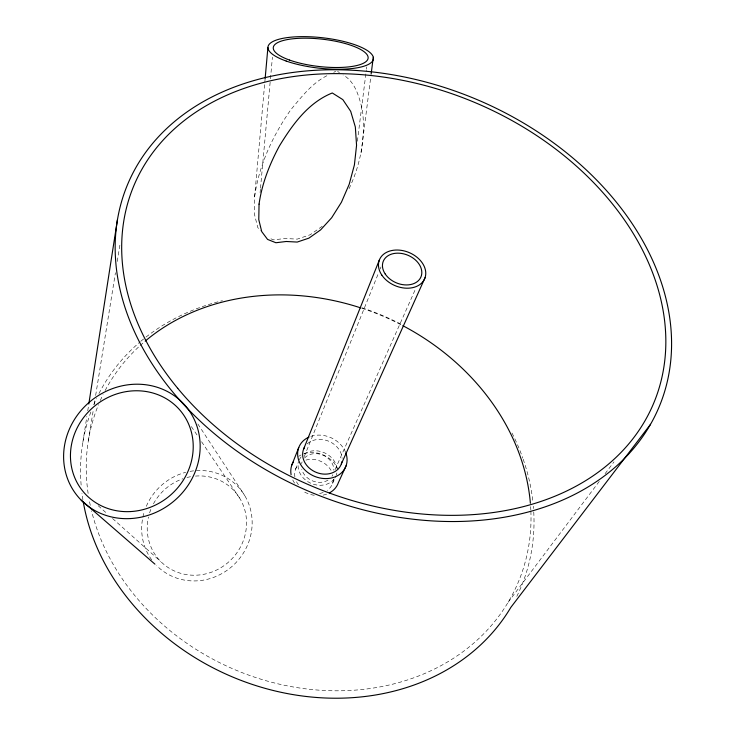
<?xml version="1.0" encoding="UTF-8"?>
<svg xmlns="http://www.w3.org/2000/svg" width="733" height="733" viewBox="0 0 733 733"><rect width="100%" height="100%" fill="white"/><g stroke="black" fill="none" stroke-linecap="round" stroke-linejoin="round"><path stroke-width="0.55" stroke-dasharray="3.67 2.75" d="M265.163 78.284L254.635 196.627L254.397 214.045L257.732 227.422L260.352 230.913M260.087 192.715L260.398 189.306M260.499 188.161L270.349 79.952M270.45 78.807L272.419 57.165M349.045 188.674C360.801 164.302 365.694 136.64 362.395 109.748C359.115 97.049 355.413 81.794 343.053 74.958M357.383 141.249L366.298 70.304M366.445 69.177L366.729 66.923M361.103 152.711L370.706 77.487M82.838 442.439L86.87 416.445M87.749 410.801L88.629 405.147M88.391 440.496L93.293 410.095M94.2 404.469L94.923 399.961M95.657 395.463L115.438 272.731M117.253 261.47L119.974 244.575M254.635 196.627C258.987 165.127 272.703 135.687 290.79 109.776C301.538 96.93 312.295 82.71 327.743 75.316M295.555 469.221L298.597 461.634M304.259 456.595L378.43 273.281M380.143 269.038L380.995 266.922M335.054 469.67L415.629 288.765M332.544 483.459L335.906 475.992M508.134 602.251L599.585 480.995M605.082 473.701L614.025 461.854M322.245 226.259L310.16 234.771L297.204 239.132L285.009 238.491L273.574 239.865L268.415 237.804M333.707 72.338L335.696 71.339M337.601 71.431L339.416 72.604M98.176 505.678L107.476 513.98M112.552 518.506L160.738 561.515M191.331 426.56L197.736 436.053M201.575 441.742L240.021 498.687M197.855 423.986L244.859 495.755M82.911 499.769A232.306 195.656 23.8 0 1 81.959 493.098M81.134 485.072A232.306 195.656 23.8 0 1 91.167 411.158M93.705 404.79A232.306 195.656 23.8 0 1 96.472 398.578M98.955 393.539A232.306 195.656 23.8 0 1 139.884 342.073M140.736 341.349A232.306 195.656 23.8 0 1 145.107 337.776M145.995 337.079A232.306 195.656 23.8 0 1 222.438 300.686M361.974 307.759A232.306 195.656 23.8 0 1 401.739 324.545M512.01 433.047A232.306 195.656 23.8 0 1 522.803 458.143M523.179 459.224A232.306 195.656 23.8 0 1 532.909 501.757M533.358 506.274A232.306 195.656 23.8 0 1 533.532 508.528M533.752 511.909A232.306 195.656 23.8 0 1 516.27 597.45M333.341 479.171A19.828 16.602 23.7 0 1 327.294 490.377M323.18 492.521A19.828 16.602 23.7 0 1 318.424 493.566M298.487 484.852A19.828 16.602 23.7 0 1 296.013 480.665M294.886 476.871A19.828 16.602 23.7 0 1 297.69 465.446M305.936 460.086A19.828 16.602 23.7 0 1 331.023 470.366M332.855 474.691A16.657 13.881 23.6 0 1 331.985 476.303M327.99 480.152A16.657 13.881 23.6 0 1 301.767 469.221M301.611 463.641A16.657 13.881 23.6 0 1 302.115 461.891M304.488 458.043A16.657 13.881 23.6 0 1 322.85 455.12A16.657 13.881 23.6 0 1 333.854 470.265M310.847 436.373A25.38 21 23.5 0 1 345.408 451.849M307.2 443.896A20.277 16.777 23.5 0 1 328.714 441.22A20.277 16.777 23.5 0 1 342.119 458.427M326.616 494.152A24.895 20.817 23.7 0 1 322.685 495.187M314.265 495.279A24.895 20.817 23.7 0 1 303.022 491.183M294.574 483.148A24.895 20.817 23.7 0 1 292.614 479.602M298.661 456.393A24.895 20.817 23.7 0 1 301.126 454.946M303.819 453.819A24.895 20.817 23.7 0 1 338.069 469.935M530.875 511.13A227.89 191.606 23.8 0 1 336.832 690.807A227.89 191.606 23.8 0 1 91.543 510.846M90.287 505.385A227.89 191.606 23.8 0 1 89.206 499.952M88.134 493.474A227.89 191.606 23.8 0 1 98.515 404.634M100.265 400.539A227.89 191.606 23.8 0 1 103.078 394.537M105.103 390.588A227.89 191.606 23.8 0 1 139.288 346.333M140.122 345.573A227.89 191.606 23.8 0 1 144.337 341.844M361.882 308.263A227.89 191.606 23.8 0 1 401.794 325.14M530.637 506.604A227.89 191.606 23.8 0 1 530.829 509.994M334.257 478.906A20.02 16.685 23.6 0 1 311.91 483.707A20.02 16.685 23.6 0 1 298.093 464.988M299.403 459.683A20.02 16.685 23.6 0 1 301.126 456.897M304.387 453.864A20.02 16.685 23.6 0 1 324.49 452.829A20.02 16.685 23.6 0 1 337.015 468.506M336.887 472.941A20.02 16.685 23.6 0 1 336.328 475.057M190.021 471.374A56.688 53.747 -44.8 0 1 248.899 541.623A56.688 53.747 -44.8 0 1 156.679 565.647M151.722 559.856A56.688 53.747 -44.8 0 1 142.697 518.066M142.917 516.967A56.688 53.747 -44.8 0 1 144.016 512.651M146.298 506.338A56.688 53.747 -44.8 0 1 185.687 472.327M195.464 476.084A50.971 48.323 -44.8 0 1 246.471 525.717A50.971 48.323 -44.8 0 1 189.884 575.038A50.971 48.323 -44.8 0 1 148.478 517.031M149.614 512.853A50.971 48.323 -44.8 0 1 151.117 508.748M153.472 503.782A50.971 48.323 -44.8 0 1 182.829 478.768M186.952 477.522A50.971 48.323 -44.8 0 1 191.185 476.615"/><path stroke-width="1.1" d="M265.163 78.284L267.902 47.563M371.136 74.115L373.28 57.275M88.803 404.02L117.427 219.836M291.908 464.878L298.762 447.506M303.526 449.338L379.3 260.151M341.349 463.888L425.067 277.688M346.104 465.721L338.344 482.754A24.895 20.817 23.7 0 1 329.319 492.961M650.528 424.306A288.087 213.156 22.7 0 1 172.97 392.256A288.087 213.156 22.7 0 1 356.513 70.496A288.087 213.156 22.7 0 1 650.528 424.306L510.837 607.382A232.306 195.656 23.8 0 1 273.317 690.513A232.306 195.656 23.8 0 1 83.278 501.94M81.226 500.19L154.956 564.163M345.774 452.774A25.38 21 23.5 0 1 332.159 477.824A25.38 21 23.5 0 1 300.521 464.319A25.38 21 23.5 0 1 309.005 437.088M341.908 461.763A20.277 16.777 23.5 0 1 316.665 472.547A20.277 16.777 23.5 0 1 304.452 447.35M291.093 474.755A24.895 20.817 23.7 0 1 293.347 461.946M145.198 341.12A227.89 191.606 23.8 0 1 360.801 307.906M402.811 325.672A227.89 191.606 23.8 0 1 530.39 503.269M259.051 204.113L258.776 219.643L261.718 231.601L267.572 239.416L275.92 242.742L286.227 241.487L297.213 242.064L308.895 238.143L320.605 229.896L331.673 217.738L341.422 202.262L349.201 184.295L354.406 164.898L356.559 145.336L355.34 126.992L350.686 111.306L342.824 99.615L332.287 92.972C308.226 102.583 292.43 124.665 279.383 146.023C269.597 164.183 261.928 183.589 259.051 204.113M385.228 274.014A20.396 14.962 22.7 0 0 419.322 279.639A20.396 14.962 22.7 0 0 401.858 253.499A20.396 14.962 22.7 0 0 385.228 274.014M381.82 275.104A24.51 17.977 22.7 0 0 422.794 281.811A24.51 17.977 22.7 0 0 401.739 250.42A24.51 17.977 22.7 0 0 381.82 275.104M177.743 388.334A281.756 208.392 22.7 0 0 644.967 420.824A281.756 208.392 22.7 0 0 358.455 74.409A281.756 208.392 22.7 0 0 177.743 388.334M286.154 61.031A53.069 15.301 6.4 0 0 372.483 61.206A53.069 15.301 6.4 0 0 303.352 36.632A53.069 15.301 6.4 0 0 286.154 61.031M289.526 60.069A47.709 13.753 6.4 0 0 367.233 60.317A47.709 13.753 6.4 0 0 305.276 38.18A47.709 13.753 6.4 0 0 289.526 60.069M130.731 518.552A70.35 65.063 -39.3 0 0 191.588 414.411A70.35 65.063 -39.3 0 0 73.346 421.338A70.35 65.063 -39.3 0 0 130.731 518.552M130.676 511.561A63.249 58.503 -39.3 0 0 185.559 418.012A63.249 58.503 -39.3 0 0 79.256 424.05A63.249 58.503 -39.3 0 0 130.676 511.561"/></g></svg>
